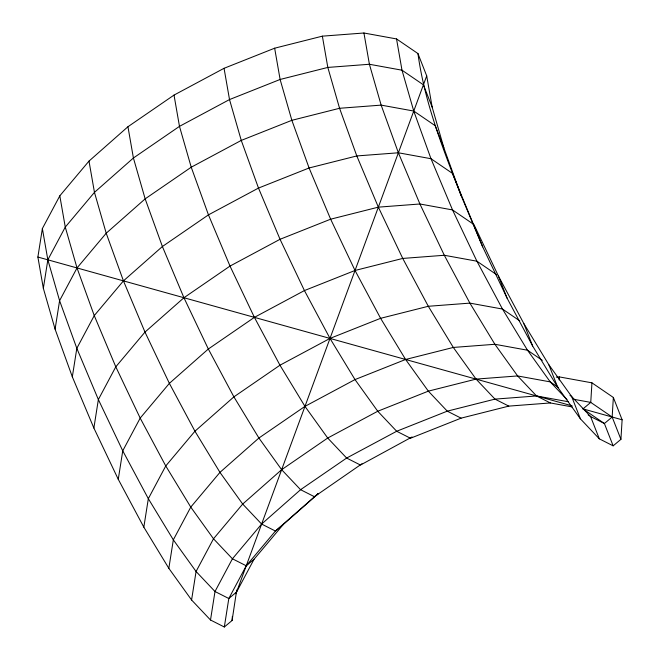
<?xml version="1.0" encoding="UTF-8"?>
<svg xmlns="http://www.w3.org/2000/svg" width="660" height="660" viewBox="0 0 660 660"><rect width="100%" height="100%" fill="white"/><g stroke="black" fill="none" stroke-linecap="round" stroke-linejoin="round"><path stroke-width="0.99" d="M556.306 377.14L559.342 376.909L591.946 382.841L613.355 397.468L622.116 419.793L620.92 439.337L613.148 445.838L599.33 438.842L580.404 418.828L557.659 387.164L532.653 346.005L507.086 298.155L482.699 246.873L461.15 195.665L443.916 148.005L432.168 107.151L426.707 75.883L417.945 53.559L396.536 38.94L363.932 33L322.361 36.16L274.651 48.197L224.053 68.302L174.017 95.09L127.949 126.736L88.993 161.098L59.812 195.83L42.372 228.55L37.884 257.045L43.345 288.313L55.093 329.167L72.328 376.827L93.877 428.035L118.264 479.317L143.831 527.167L168.836 568.326L191.581 599.989L210.507 620.004L224.326 627L232.097 620.499L232.353 616.39M236.717 589.949L232.097 620.499M559.16 379.995L559.342 376.909M591.946 382.841L590.749 402.394L582.978 408.886L604.387 423.514L613.148 445.838M613.355 397.468L612.158 417.021L620.92 439.337M43.345 288.313L47.842 259.817L42.372 228.55M55.093 329.167L59.59 300.671L77.022 267.952L106.21 233.219L145.159 198.858L191.227 167.211L241.263 140.415L291.86 120.318L339.57 108.281L381.15 105.121L413.754 111.053L435.163 125.68L443.916 148.005M72.328 376.827L76.824 348.332L94.256 315.604L123.445 280.879L162.393 246.518L208.461 214.863L258.497 188.075L309.094 167.978L356.804 155.941L398.384 152.782L430.988 158.713L452.397 173.341L482.699 246.873M93.877 428.035L98.365 399.548L115.797 366.82L144.986 332.096L183.942 297.734L230.01 266.079L280.046 239.291L330.643 219.194L378.353 207.149L419.925 203.989L452.529 209.929L473.938 224.557L498.325 275.83L523.9 323.68L548.905 364.84L571.642 396.511L590.568 416.518L604.387 423.514L612.158 417.021L590.749 402.394L573.961 399.333M118.264 479.317L122.752 450.821L140.184 418.102L169.373 383.369L208.329 349.008L254.397 317.361L304.433 290.565L355.03 270.468L402.74 258.431L444.312 255.272L476.916 261.203L496.683 274.709M143.831 527.167L148.327 498.671L165.759 465.952L194.947 431.219L233.896 396.858L279.964 365.211L330 338.415L380.597 318.318L428.307 306.281L469.887 303.121L502.483 309.053L519.783 320.867M168.836 568.326L173.332 539.831L190.765 507.111L219.953 472.379L258.91 438.026L304.969 406.37L355.006 379.582L405.603 359.477L453.321 347.44L494.893 344.281L527.497 350.221L542.314 360.343M191.581 599.989L196.069 571.494L213.502 538.774L242.69 504.05L281.647 469.689L327.715 438.034L377.751 411.246L428.348 391.149L476.058 379.104L517.63 375.944L550.234 381.884L558.467 387.511M210.507 620.004L214.995 591.509L232.427 558.789L261.616 524.057L300.572 489.695L346.64 458.048L396.676 431.26L447.274 411.155L494.983 399.118L536.555 395.959L568.169 401.717M224.326 627L228.814 598.505L246.246 565.785L275.435 531.053L318.277 493.449M235.934 593.794L426.707 75.883M318.343 493.564L283.214 524.56L254.026 559.284L236.585 592.012L228.814 598.505L214.995 591.509L196.069 571.494L173.332 539.831L148.327 498.671L122.752 450.821L98.365 399.548L76.824 348.332L59.59 300.671L47.842 259.817L65.274 227.098L94.462 192.365L133.411 158.004L179.479 126.357L229.515 99.561L280.112 79.464L327.822 67.427L369.402 64.267L401.998 70.199L423.415 84.826L432.168 107.151M283.214 524.56L275.435 531.053L261.616 524.057L242.69 504.05L219.953 472.379L194.947 431.219L169.373 383.369L144.986 332.096L123.445 280.879L106.21 233.219L94.462 192.365L88.993 161.098M362.01 463.741L314.391 496.691L300.572 489.695L281.647 469.689L258.91 438.026L233.896 396.858L208.329 349.008L183.942 297.734L162.393 246.518L145.159 198.858L133.411 158.004L127.949 126.736M254.026 559.284L246.246 565.785L232.427 558.789L213.502 538.774L190.765 507.111L165.759 465.952L140.184 418.102L115.797 366.82L94.256 315.604L77.022 267.952L65.274 227.098L59.812 195.83M412.046 436.953L360.459 465.044L346.64 458.048L327.715 438.034L304.969 406.37L279.964 365.211L254.397 317.361L230.01 266.079L208.461 214.863L191.227 167.211L179.479 126.357L174.017 95.09M572.113 406.915L550.374 402.955L508.802 406.114L461.092 418.151L410.495 438.248L396.676 431.26L377.751 411.246L355.006 379.582L330 338.415L304.433 290.565L280.046 239.291L258.497 188.075L241.263 140.415L229.515 99.561L224.053 68.302M37.884 257.045L572.113 405.867M582.978 408.886L622.116 419.793M550.374 402.955L536.555 395.959L517.63 375.944L494.893 344.281L469.887 303.121L444.312 255.272L419.925 203.989L398.384 152.782L381.15 105.121L369.402 64.267L363.932 33M508.802 406.114L494.983 399.118L476.058 379.104L453.321 347.44L428.307 306.281L402.74 258.431L378.353 207.149L356.804 155.941L339.57 108.281L327.822 67.427L322.361 36.16M461.092 418.151L447.274 411.155L428.348 391.149L405.603 359.477L380.597 318.318L355.03 270.468L330.643 219.194L309.094 167.978L291.86 120.318L280.112 79.464L274.651 48.197M570.001 395.381L571.642 396.511L580.404 418.828M588.101 414.835L590.568 416.518L599.33 438.842M567.056 399.671L550.234 381.884L527.497 350.221L502.483 309.053L476.916 261.203L452.529 209.929L430.988 158.713L413.754 111.053L401.998 70.199L396.536 38.94M548.905 364.84L557.659 387.164M523.9 323.68L532.653 346.005M498.325 275.83L507.086 298.155M461.15 195.665C443.281 149.49 424.644 102.919 417.945 53.559"/></g></svg>
